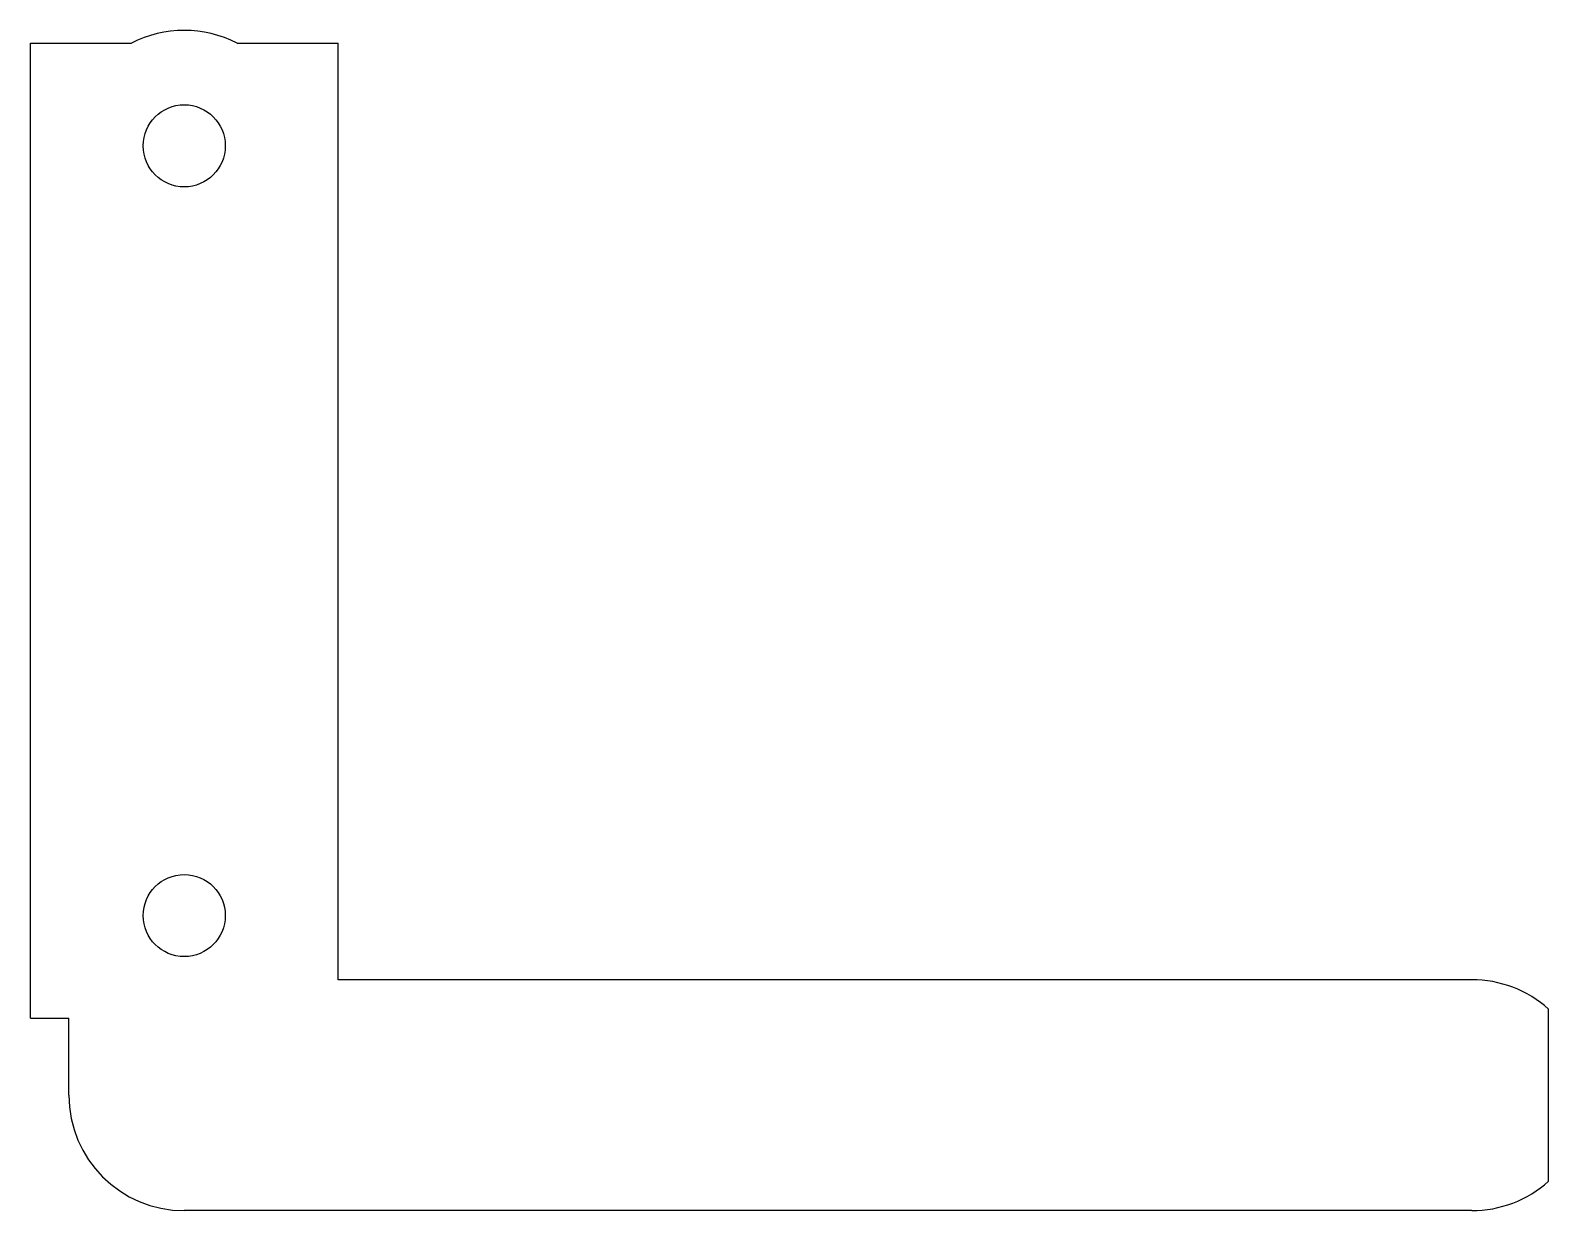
# Model space of a CAD drawing. Header units: millimetres. Extents: x -37 to 22.2, y -84.5 to -38.5.
import ezdxf

# ---------------------------------------------------------------- set-up
doc = ezdxf.new("R2010")
doc.units = ezdxf.units.MM

msp = doc.modelspace()

# ---------------------------------------------------------------- linework, layer by layer
for p, q in [((-37, -77), (-37, -39)), ((-37, -39), (-33.062, -39)), ((-28.938, -39), (-25, -39)), ((-25, -75.5), (-25, -39)), ((19.2, -75.5), (-25, -75.5)), ((22.2, -83.354), (22.2, -76.646)), ((-37, -77), (-35.5, -77)), ((-35.5, -80), (-35.5, -77)), ((19.2, -84.5), (-31, -84.5))]:
    msp.add_line(p, q)
for centre in [(-31, -43), (-31, -73)]:
    msp.add_circle(centre, 1.6)
for centre, start, end in [((-31, -43), 62.73396, 117.26604), ((19.2, -80), 48.18969, 90), ((-31, -80), 180, 270), ((19.2, -80), -90, -48.18969)]:
    msp.add_arc(centre, 4.5, start, end)

doc.saveas('drawing.dxf')
